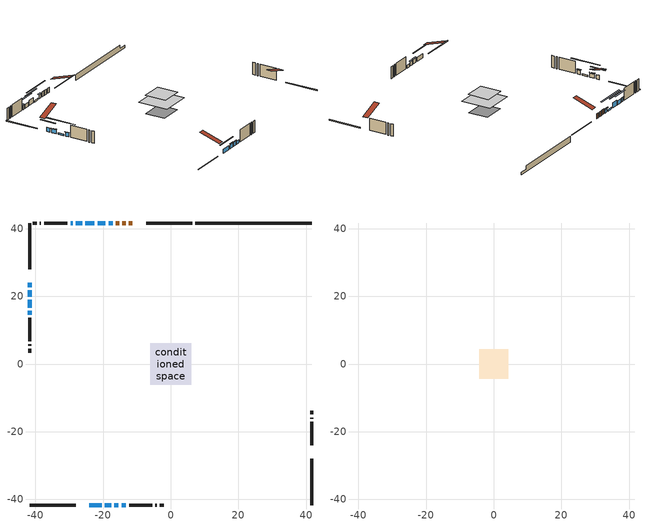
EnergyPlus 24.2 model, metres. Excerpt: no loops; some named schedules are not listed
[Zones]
conditioned space
 floor adiabatic (AdiabaticFloorConstruction): -6.07,-6.07 -6.07,6.07 6.07,6.07 6.07,-6.07 z3.2
 floor foundation (Slab1 construction): -4.65,-3.96 -4.65,3.96 4.65,3.96 4.65,-3.96 z-1.58
 wall outside (RimJoist1 construction): 6.32,41.69 -7.28,41.69 / -41.69,-41.69 -28.09,-41.69 / -41.69,41.69 -41.69,28.09 / 41.69,-41.69 41.69,-28.09 z0.76:1.06
 wall outside (AdiabaticWallConstruction 1): -11.34,41.69 -12.4,41.69 / -13.33,41.69 -14.32,41.69 / -15.25,41.69 -16.24,41.69 z0.76:2.79
 wall outside (AdiabaticWallConstruction): -17.17,41.69 -18.39,41.69 / -41.69,24.03 -41.69,22.7 / -41.69,21.78 -41.69,19.95 / -41.69,15.76 -41.69,14.54 / -24.03,-41.69 -20.37,-41.69 / -16.69,-41.69 -15.46,-41.69 / -26.2,41.69 -28.03,41.69 / -28.96,41.69 -29.62,41.69 z0.76:2.39; -19.31,41.69 -21.65,41.69 / -41.69,19.02 -41.69,16.68 z0.76:1.37; -19.44,-41.69 -17.61,-41.69 z0.76:2.54; -14.54,-41.69 -13.27,-41.69 z0.76:1.98; -22.58,41.69 -25.27,41.69 z0.76:2.84
 wall outside (Wall1 construction): -30.55,41.69 -37.44,41.69 / -12.34,-41.69 -5.44,-41.69 / -41.69,13.61 -41.69,6.71 / 41.69,-24.03 41.69,-17.13 z0.76:5.64
 wall outside (Wall3 construction): -38.37,41.69 -38.76,41.69 / -4.51,-41.69 -4.13,-41.69 / -41.69,5.78 -41.69,5.4 / 41.69,-16.2 41.69,-15.82 z0.76:5.64
 wall outside (Wall4 construction): -39.68,41.69 -40.76,41.69 / -3.2,-41.69 -2.12,-41.69 / -41.69,4.47 -41.69,3.39 / 41.69,-14.89 41.69,-13.81 z0.76:5.64
 wall foundation (FoundationWall1 construction): 7.25,41.69,-1.58 7.25,41.69,0.76 38.25,41.69,0.76 38.25,41.69,-0.65 41.69,41.69,-0.65 41.69,41.69,-1.58
 window (WindowConstruction): -17.17,41.69 -18.39,41.69 z0.76:2.38
 window (WindowConstruction 8): -41.69,24.03 -41.69,22.71 z0.76:2.38
 window (WindowConstruction 9): -41.69,21.78 -41.69,19.95 z0.76:2.38
 window (WindowConstruction 11): -19.31,41.69 -21.65,41.69 z0.76:1.37
 window (WindowConstruction 12): -41.69,19.02 -41.69,16.68 z0.76:1.37
 window (WindowConstruction 1): -41.69,15.76 -41.69,14.54 z0.76:2.38
 window (WindowConstruction 2): -24.03,-41.69 -20.37,-41.69 z0.76:2.38
 window (WindowConstruction 3): -19.44,-41.69 -17.61,-41.69 z0.76:2.54
 window (WindowConstruction 4): -16.68,-41.69 -15.47,-41.69 z0.76:2.38
 window (WindowConstruction 10): -14.54,-41.69 -13.27,-41.69 z0.76:1.98
 window (WindowConstruction 5): -22.58,41.69 -25.27,41.69 z0.76:2.84
 window (WindowConstruction 6): -26.2,41.69 -28.03,41.69 z0.76:2.38
 window (WindowConstruction 7): -28.96,41.69 -29.62,41.69 z0.76:2.38
 door (Door): -11.34,41.69 -12.4,41.69 z0.76:2.79
 door (Door 1): -13.33,41.69 -14.32,41.69 z0.76:2.79
 door (Door 2): -15.25,41.69 -16.24,41.69 z0.76:2.79
 ceiling adiabatic (AdiabaticFloorConstruction): 6.07,-6.07 6.07,6.07 -6.07,6.07 -6.07,-6.07 z3.2
attic - vented
 floor to conditioned space (Floor1 construction Reversed): -4.29,-4.29 -4.29,4.29 4.29,4.29 4.29,-4.29 z5.64
 roof outside (Roof1 construction): -10.41,41.69,5.64 -10.41,33.33,8.42 -8.21,33.33,8.42 -8.21,41.69,5.64; -24.96,-41.69,5.64 -24.96,-33.33,8.42 -27.16,-33.33,8.42 -27.16,-41.69,5.64; -41.69,24.96,5.64 -33.33,24.96,8.42 -33.33,27.16,8.42 -41.69,27.16,5.64; 41.69,-24.96,5.64 33.33,-24.96,8.42 33.33,-27.16,8.42 41.69,-27.16,5.64
shading: -18.59,41.69 -16.96,41.69 -16.96,42.1 -18.59,42.1 z2.59; -41.69,20.07 -41.69,26.67 -42.1,26.67 -42.1,20.07 z5.02; -41.69,19.75 -41.69,21.98 -42.1,21.98 -42.1,19.75 z2.59; -26.73,41.69 -14.23,41.69 -14.23,42.1 -26.73,42.1 z6.45; -41.69,11.6 -41.69,24.1 -42.1,24.1 -42.1,11.6 z6.45; -41.69,14.33 -41.69,15.96 -42.1,15.96 -42.1,14.33 z2.59; -17.73,-41.69 -26.67,-41.69 -26.67,-42.1 -17.73,-42.1 z5.02; -17.41,-41.69 -19.64,-41.69 -19.64,-42.1 -17.41,-42.1 z2.74; -15.26,-41.69 -16.89,-41.69 -16.89,-42.1 -15.26,-42.1 z2.59; -27.91,41.69 -19.94,41.69 -19.94,42.1 -27.91,42.1 z5.48; -30.67,41.69 -23.56,41.69 -23.56,42.1 -30.67,42.1 z5.02; -29.82,41.69 -28.76,41.69 -28.76,42.1 -29.82,42.1 z2.59
[Building]
Building 1: Terrain=Suburbs
[Site:Location]
Quebec Intl AP_QC: Latitude {deg}=46.8; Longitude {deg}=-71.38; Time Zone {hr}=-5; Elevation {m}=74; Keep Site Location Information=Yes
[Site:GroundTemperature:Shallow]
0.0108218, -2.24938, -2.43038, -1.3578, 2.94801, 7.23376, 10.9493, 13.303, 13.5029, 11.5886, 7.96783, 3.81355
[Site:WaterMainsTemperature]
Calculation Method=Schedule; Temperature Schedule=mains temperature schedule
[Material] Roughness=Rough; Thermal Absorptance=0.9
Name | Thickness {m} | Conductivity {W/m-K} | Density {kg/m3} | Specific Heat {J/kg-K} | Solar Absorptance | Visible Absorptance
asphalt or fiberglass shingles | 0.00635 | 0.162714 | 1121.4 | 1465.45 | 0.4 | 0.4
ceiling loosefill ins | 0.254 | 0.0480833 | 16.02 | 1046.75 | 0.7 | 0.7
ceiling stud and cavity | 0.1397 | 0.180722 | 65.682 | 1177.47 | 0.7 | 0.7
concrete 4.0 in. | 0.1016 | 1.803125 | 2242.8 | 837.4 | 0.7 | 0.7
concrete 8.0 in. | 0.2032 | 1.803125 | 2242.8 | 837.4 | 0.7 | 0.7
door material | 0.04445 | 0.053851 | 512.64 | 1214.23 | 0.7 | 0.7
exterior vertical ins | 0.0533782 | 0.029427 | 32.04 | 1214.23 | 0.7 | 0.7
floor covering | 0.0127 | 0.0433444 | 54.468 | 1339.84 | 0.6 | 0.6
floor rigid ins; wall rigid ins 1 | 0.512978 | 0.029427 | 32.04 | 1214.23 | 0.7 | 0.7
floor stud and cavity | 0.1397 | 1.75129 | 37.0049 | 1207.88 | 0.7 | 0.7
furniture material conditioned space 1 | 0.1524 | 0.115458 | 640.8 | 1214.23 | 0.6 | 0.6
gypsum board | 0.0127 | 0.160291 | 801 | 837.4 | 0.6 | 0.6
gypsum board 1 | 0.0127 | 0.160291 | 801 | 837.4 | 0.7 | 0.7
osb sheathing 0.5 in. | 0.0127 | 0.115458 | 512.64 | 1214.23 | 0.7 | 0.7
osb sheathing 0.75 in. | 0.01905 | 0.115458 | 512.64 | 1214.23 | 0.7 | 0.7
osb sheathing 2.0 in. | 0.0508 | 0.115458 | 512.64 | 1214.23 | 0.7 | 0.7
rim joist rigid ins; wall rigid ins | 0.051816 | 0.029427 | 32.04 | 1214.23 | 0.7 | 0.7
rim joist stud and cavity | 0.0508 | 0.0333303 | 125.044 | 1163.47 | 0.6 | 0.6
wall stud and cavity | 0.1397 | 0.126739 | 139.0536 | 1170.24 | 0.7 | 0.7
wall stud and cavity 1 | 0.1397 | 0.296047 | 139.0536 | 1170.24 | 0.7 | 0.7
wall stud and cavity 2 | 0.1397 | 0.181971 | 139.0536 | 1170.24 | 0.7 | 0.7
wall stud and cavity 3 | 0.0889 | 0.380278 | 52.3479 | 1209.89 | 0.7 | 0.7
wall stud and cavity 4 | 0.0889 | 0.391764 | 83.0341 | 1211.67 | 0.7 | 0.7
wood siding | 0.0254 | 0.102417 | 544.68 | 1172.36 | 0.4 | 0.4
wood siding 1; wood siding 2; wood siding 3 | 0.0254 | 0.102417 | 544.68 | 1172.36 | 0.7 | 0.7
[WindowMaterial:SimpleGlazingSystem]
Name | U-Factor {W/m2-K} | Solar Heat Gain Coefficient
WindowMaterial | 1.35761 | 0.47
WindowMaterial 1 | 1.29799 | 0.5
WindowMaterial 2 | 3.006501 | 0.66
WindowMaterial 3 | 1.30764 | 0.49
WindowMaterial 4 | 1.48366 | 0.42
WindowMaterial 5 | 2.921331 | 0.67
WindowMaterial 6 | 1.53987 | 0.4
WindowMaterial 7 | 1.38203 | 0.47
[Construction]
AdiabaticFloorConstruction: floor stud and cavity, floor rigid ins, osb sheathing 0.75 in., floor covering
AdiabaticWallConstruction: wood siding 2, wall rigid ins 1, wall stud and cavity 3, gypsum board
AdiabaticWallConstruction 1: wood siding 3, wall rigid ins 1, wall stud and cavity 3, gypsum board
Door; Door 1; Door 2: door material
Floor1 construction Reversed: gypsum board, ceiling stud and cavity, ceiling loosefill ins
FoundationWall1 construction: concrete 8.0 in., gypsum board 1
furniture construction conditioned space 1: furniture material conditioned space 1
PartitionWallConstruction: gypsum board, wall stud and cavity 4, gypsum board
RimJoist1 construction: wood siding 1, rim joist rigid ins, osb sheathing 2.0 in., rim joist stud and cavity
Roof1 construction: asphalt or fiberglass shingles
Slab1 construction: concrete 4.0 in.
Wall1 construction: wood siding, wall rigid ins, osb sheathing 0.5 in., wall stud and cavity, gypsum board
Wall3 construction: wood siding, wall rigid ins, osb sheathing 0.5 in., wall stud and cavity 1, gypsum board
Wall4 construction: wood siding, wall rigid ins, osb sheathing 0.5 in., wall stud and cavity 2, gypsum board
WindowConstruction; WindowConstruction 1; WindowConstruction 2; WindowConstruction 4: WindowMaterial
WindowConstruction 10: WindowMaterial 5
WindowConstruction 11: WindowMaterial 6
WindowConstruction 12: WindowMaterial 7
WindowConstruction 3: WindowMaterial 1
WindowConstruction 5: WindowMaterial 2
WindowConstruction 6; WindowConstruction 9: WindowMaterial 3
WindowConstruction 7; WindowConstruction 8: WindowMaterial 4
[Zone] Multiplier=1; Part of Total Floor Area=Yes
Name | Volume {m3}
attic - vented | 33.3261
conditioned space | 568.9
[Space]
Name | Zone | Volume {m3}
attic - vented 1 | attic - vented | 33.3261
conditioned space 1 | conditioned space | 568.9
[ZoneInfiltration:EffectiveLeakageArea]
infil attic - vented 1: Zone or Space=attic - vented 1; Schedule=Always On Discrete; Effective Air Leakage Area {cm2}=2720.12; Stack Coefficient=0.00019378; Wind Coefficient=9.40533e-06
[ZoneMixing]
whole house fan mix: Zone or Space=attic - vented; Schedule=Always On Continuous; Design Flow Rate Calculation Method=Flow/Zone; Design Flow Rate {m3/s}=0; Source Zone or Space=conditioned space
[SurfaceProperty:ExposedFoundationPerimeter]
Slab1: Exposed Perimeter Calculation Method=TotalExposedPerimeter; Total Exposed Perimeter {m}=34.442
[InternalMass] Zone or ZoneList=conditioned space; Space or SpaceList=conditioned space 1
Name | Construction | Surface Area {m2}
furniture mass conditioned space 1 | furniture construction conditioned space 1 | 88.3998
partition wall mass | PartitionWallConstruction | 221
[Lights]
interior lighting: Zone or ZoneList or Space or SpaceList=conditioned space 1; Schedule=interior lighting schedule; Design Level Calculation Method=LightingLevel; Lighting Level {W}=343.2; Return Air Fraction=0; Fraction Radiant=0.6; Fraction Visible=0.2; Fraction Replaceable=1
[People]
occupants: Zone or ZoneList or Space or SpaceList=conditioned space 1; Number of People Schedule=occupants schedule; Number of People Calculation Method=People; Number of People=3; Fraction Radiant=0.314171; Sensible Heat Fraction=0.56303; Activity Level Schedule=occupants activity schedule; Carbon Dioxide Generation Rate {m3/s-W}=0; Enable ASHRAE 55 Comfort Warnings=No; Mean Radiant Temperature Calculation Type=EnclosureAveraged
[ElectricEquipment] Zone or ZoneList or Space or SpaceList=conditioned space 1; Design Level Calculation Method=EquipmentLevel
Name | Schedule | Design Level {W} | Fraction Latent | Fraction Radiant | Fraction Lost
clothes dryer | clothes dryer schedule | 140.772 | 0.015 | 0.081 | 0.85
clothes washer | clothes washer schedule | 32.1985 | 0.03 | 0.162 | 0.7
cooking range | cooking range schedule | 215.147 | 0.08 | 0.432 | 0.2
dishwasher | dishwasher schedule | 66.8632 | 0.3 | 0.18 | 0.4
fridge | fridge schedule | 72.9452 | 0 | 0.6 | 0
mech vent bath fan 0 | mech vent bath fan 0 schedule | 50.2 | 0 | 0 | 1
mech vent bath fan 1 | mech vent bath fan 1 schedule | 50.2 | 0 | 0 | 1
mech vent house fan | mech vent house fan schedule | 6.33333 | 0 | 0 | 1
mech vent house fan cfis | mech vent house fan cfis schedule | 0 | 0 | 0 | 0
mech vent range fan 0 | mech vent range fan 0 schedule | 57 | 0 | 0 | 1
misc plug loads | misc plug loads schedule | 494.7 | 0.045 | 0.513 | 0.1
whole house fan | Always On Discrete | 0 | 0 | 0 | 1
[OtherEquipment] Zone or ZoneList or Space or SpaceList=conditioned space 1; Design Level Calculation Method=EquipmentLevel
Name | Fuel Type | Schedule | Design Level {W} | Fraction Latent | Fraction Radiant | Fraction Lost
clothes dryer 1 | Electricity | clothes dryer schedule | 0 | 0.015 | 0.081 | 0.85
cooking range 1 | Electricity | cooking range schedule | 0 | 0.08 | 0.432 | 0.2
general water use latent | None | general water use schedule | 62.594 | 1 | 0 | 0
general water use sensible | None | general water use schedule | -61.6891 | 0 | 0.6 | 0
mech vent house fan latent load | None | Always On Discrete | 0 | 1 | 0 | 0
mech vent house fan sensible load | None | Always On Discrete | 0 | 0 | 0 | 0
water heater energy adjustment1 | Electricity | Always On Discrete | 0.01 | 0 | 0 | 1
[ZoneInfiltration:DesignFlowRate] Zone or ZoneList or Space or SpaceList=conditioned space 1; Schedule=Always On Discrete; Design Flow Rate Calculation Method=Flow/Zone; Design Flow Rate {m3/s}=0
infil flow; natural vent flow; whole house fan flow
[ZoneControl:Thermostat]
conditioned space Thermostat: Zone or ZoneList=conditioned space; Control Type Schedule=conditioned space Thermostat Schedule; Control 1=conditioned space temperature setpoint; Temperature Difference Between Cutout And Setpoint {deltaC}=0
[ZoneHVAC:Baseboard:Convective:Electric]
electric baseboard: Availability Schedule=Always On Discrete; Heating Design Capacity {W}=10292.9; Efficiency=1
[AirLoopHVAC:UnitarySystem]
unit heater unitary system: Control Type=Load; Controlling Zone or Thermostat Location=conditioned space; Dehumidification Control Type=None; Availability Schedule=Always On Discrete; Supply Fan=unit heater supply fan; Fan Placement=BlowThrough; Supply Air Fan Operating Mode Schedule=unit heater auto fan schedule; Heating Coil=unit heater htg coil; DX Heating Coil Sizing Ratio=1; Use DOAS DX Cooling Coil=No; Minimum Supply Air Temperature {C}=2; Latent Load Control=SensibleOnlyLoadControl; Cooling Supply Air Flow Rate Method=None; Heating Supply Air Flow Rate Method=SupplyAirFlowRate; Heating Supply Air Flow Rate {m3/s}=0.00141584; No Load Supply Air Flow Rate Method=SupplyAirFlowRate; No Load Supply Air Flow Rate {m3/s}=0; No Load Supply Air Flow Rate Control Set To Low Speed=Yes; Maximum Supply Air Temperature {C}=48.8889; Maximum Outdoor Dry-Bulb Temperature for Supplemental Heater Operation {C}=21; Ancillary On-Cycle Electric Power {W}=0; Ancillary Off-Cycle Electric Power {W}=0
[Fan:SystemModel]
unit heater supply fan: Availability Schedule=Always On Discrete; Design Maximum Air Flow Rate {m3/s}=0.00141584; Speed Control Method=Discrete; Electric Power Minimum Flow Rate Fraction=0.2; Design Pressure Rise {Pa}=500; Motor Efficiency=1; Motor In Air Stream Fraction=1; Design Electric Power Consumption {W}=Autosize; Design Power Sizing Method=PowerPerFlow; Electric Power Per Unit Flow Rate {W/(m3/s)}=1e-06; Electric Power Per Unit Flow Rate Per Unit Pressure {W/((m3/s)-Pa)}=1.66667; Fan Total Efficiency=0.7; Motor Loss Radiative Fraction=0; Number of Speeds=1; Speed Flow Fraction 1=1; Speed Electric Power Fraction 1=1
[Coil:Heating:Fuel]
unit heater htg coil: Availability Schedule=Always On Discrete; Fuel Type=OtherFuel1; Burner Efficiency=0.3; Nominal Capacity {W}=0.293071; On Cycle Parasitic Electric Load {W}=0; Off Cycle Parasitic Fuel Load {W}=0
[Zone equipment]
conditioned space: electric baseboard, unit heater unitary system
[Foundation:Kiva]
Foundation Kiva 1: Initial Indoor Air Temperature {C}=18; Wall Height Above Grade {m}=0.760019; Wall Depth Below Slab {m}=0.2032; Custom Block Material Name 1=exterior vertical ins; Custom Block Depth 1 {m}=2.34001; Custom Block X Position 1 {m}=0.2159; Custom Block Z Position 1 {m}=0
[Foundation:Kiva:Settings]
Soil Conductivity {W/m-K}=0.849921; Soil Density {kg/m3}=1842.3; Soil Specific Heat {J/kg-K}=418.7; Ground Solar Absorptivity=0.9; Ground Thermal Absorptivity=0.9; Ground Surface Roughness {m}=0.03; Far-Field Width {m}=40; Deep-Ground Boundary Condition=ZeroFlux; Deep-Ground Depth {m}=40; Minimum Cell Dimension {m}=0.2; Maximum Cell Growth Coefficient=3; Simulation Timestep=Timestep
[Exterior:Lights]
exterior lighting: Schedule=exterior lighting schedule; Design Level {W}=75.6
[EnergyManagementSystem:GlobalVariable]
infil_program_Qfan
infil_program_Qinf
natural_vent_program_Qnv
natural_vent_program_Qwhf
[EnergyManagementSystem:Sensor]
Name | Output:Variable or Output:Meter Index Key | Output:Variable or Output:Meter
airflow_gain | infil flow | Infiltration Sensible Heat Gain Energy
airflow_gain_1 | natural vent flow | Infiltration Sensible Heat Gain Energy
airflow_gain_2 | whole house fan flow | Infiltration Sensible Heat Gain Energy
airflow_loss | infil flow | Infiltration Sensible Heat Loss Energy
airflow_loss_1 | natural vent flow | Infiltration Sensible Heat Loss Energy
airflow_loss_2 | whole house fan flow | Infiltration Sensible Heat Loss Energy
clg_load_cond |  | Cooling:EnergyTransfer:Zone:CONDITIONED SPACE
clg_sp_s; clg_sp_s_1 | cooling setpoint | Schedule Value
clothes_dryer_exhaust_0_sch_s | clothes dryer exhaust 0 schedule | Schedule Value
conditioned_space_clg_unmet_s | conditioned space | Zone Cooling Setpoint Not Met Time
conditioned_space_htg_unmet_s | conditioned space | Zone Heating Setpoint Not Met Time
cool_season | cooling season schedule | Schedule Value
fridge_tin_s | conditioned space | Zone Mean Air Temperature
htg_load_cond |  | Heating:EnergyTransfer:Zone:CONDITIONED SPACE
htg_sp_s; htg_sp_s_1 | heating setpoint | Schedule Value
ig_ee_conv | clothes dryer | Electric Equipment Convective Heating Energy
ig_ee_conv_2 | cooking range | Electric Equipment Convective Heating Energy
ig_ee_conv_4 | fridge | Electric Equipment Convective Heating Energy
ig_ee_conv_5 | misc plug loads | Electric Equipment Convective Heating Energy
ig_ee_conv_6 | whole house fan | Electric Equipment Convective Heating Energy
ig_ee_rad | clothes dryer | Electric Equipment Radiant Heating Energy
ig_ee_rad_2 | cooking range | Electric Equipment Radiant Heating Energy
ig_ee_rad_4 | fridge | Electric Equipment Radiant Heating Energy
ig_ee_rad_5 | misc plug loads | Electric Equipment Radiant Heating Energy
ig_ee_rad_6 | whole house fan | Electric Equipment Radiant Heating Energy
ig_lgt_conv | interior lighting | Lights Convective Heating Energy
ig_lgt_rad | interior lighting | Lights Radiant Heating Energy
ig_lgt_vis | interior lighting | Lights Visible Radiation Heating Energy
ig_oe_conv | clothes dryer 1 | Other Equipment Convective Heating Energy
ig_oe_conv_1 | cooking range 1 | Other Equipment Convective Heating Energy
ig_oe_conv_2 | general water use latent | Other Equipment Convective Heating Energy
ig_oe_conv_3 | general water use sensible | Other Equipment Convective Heating Energy
ig_oe_conv_4 | water heater energy adjustment1 | Other Equipment Convective Heating Energy
ig_oe_rad | clothes dryer 1 | Other Equipment Radiant Heating Energy
ig_oe_rad_1 | cooking range 1 | Other Equipment Radiant Heating Energy
ig_oe_rad_2 | general water use latent | Other Equipment Radiant Heating Energy
ig_oe_rad_3 | general water use sensible | Other Equipment Radiant Heating Energy
ig_oe_rad_4 | water heater energy adjustment1 | Other Equipment Radiant Heating Energy
ig_ppl_conv | occupants | People Convective Heating Energy
ig_ppl_rad | occupants | People Radiant Heating Energy
im_conv | furniture mass conditioned space 1 | Surface Inside Face Convection Heat Gain Energy
im_conv_1 | partition wall mass | Surface Inside Face Convection Heat Gain Energy
im_ig | furniture mass conditioned space 1 | Surface Inside Face Internal Gains Radiation Heat Gain Energy
im_ig_1 | partition wall mass | Surface Inside Face Internal Gains Radiation Heat Gain Energy
im_lgt | furniture mass conditioned space 1 | Surface Inside Face Lights Radiation Heat Gain Energy
im_lgt_1 | partition wall mass | Surface Inside Face Lights Radiation Heat Gain Energy
im_sol | furniture mass conditioned space 1 | Surface Inside Face Solar Radiation Heat Gain Energy
im_sol_1 | partition wall mass | Surface Inside Face Solar Radiation Heat Gain Energy
im_surf | furniture mass conditioned space 1 | Surface Inside Face Net Surface Thermal Radiation Heat Gain Energy
im_surf_1 | partition wall mass | Surface Inside Face Net Surface Thermal Radiation Heat Gain Energy
mech_vent_bath_fan_0_sch_s | mech vent bath fan 0 schedule | Schedule Value
mech_vent_bath_fan_1_sch_s | mech vent bath fan 1 schedule | Schedule Value
mech_vent_range_fan_0_sch_s | mech vent range fan 0 schedule | Schedule Value
mv_conv | mech vent bath fan 0 | Electric Equipment Convective Heating Energy
mv_conv_1 | mech vent bath fan 1 | Electric Equipment Convective Heating Energy
mv_conv_2 | mech vent house fan | Electric Equipment Convective Heating Energy
mv_conv_3 | mech vent house fan cfis | Electric Equipment Convective Heating Energy
mv_conv_4 | mech vent range fan 0 | Electric Equipment Convective Heating Energy
mv_conv_5 | mech vent house fan latent load | Other Equipment Convective Heating Energy
mv_conv_6 | mech vent house fan sensible load | Other Equipment Convective Heating Energy
mv_rad | mech vent bath fan 0 | Electric Equipment Radiant Heating Energy
mv_rad_1 | mech vent bath fan 1 | Electric Equipment Radiant Heating Energy
mv_rad_2 | mech vent house fan | Electric Equipment Radiant Heating Energy
mv_rad_3 | mech vent house fan cfis | Electric Equipment Radiant Heating Energy
mv_rad_4 | mech vent range fan 0 | Electric Equipment Radiant Heating Energy
mv_rad_5 | mech vent house fan latent load | Other Equipment Radiant Heating Energy
mv_rad_6 | mech vent house fan sensible load | Other Equipment Radiant Heating Energy
natural_vent_s | natural vent schedule | Schedule Value
out_pb_s |  | Site Outdoor Air Barometric Pressure
out_wt_s |  | Site Outdoor Air Humidity Ratio
site_vw_s |  | Site Wind Speed
ss_back_out | Window1 | Surface Window Shortwave from Zone Back Out Window Heat Transfer Rate
ss_back_out_1 | Window10 | Surface Window Shortwave from Zone Back Out Window Heat Transfer Rate
ss_back_out_10 | Window7 | Surface Window Shortwave from Zone Back Out Window Heat Transfer Rate
ss_back_out_11 | Window8 | Surface Window Shortwave from Zone Back Out Window Heat Transfer Rate
ss_back_out_12 | Window9 | Surface Window Shortwave from Zone Back Out Window Heat Transfer Rate
ss_back_out_2 | Window12 | Surface Window Shortwave from Zone Back Out Window Heat Transfer Rate
ss_back_out_3 | Window15 | Surface Window Shortwave from Zone Back Out Window Heat Transfer Rate
ss_back_out_4 | Window17 | Surface Window Shortwave from Zone Back Out Window Heat Transfer Rate
ss_back_out_5 | Window2 | Surface Window Shortwave from Zone Back Out Window Heat Transfer Rate
ss_back_out_6 | Window3 | Surface Window Shortwave from Zone Back Out Window Heat Transfer Rate
ss_back_out_7 | Window4 | Surface Window Shortwave from Zone Back Out Window Heat Transfer Rate
ss_back_out_8 | Window5 | Surface Window Shortwave from Zone Back Out Window Heat Transfer Rate
ss_back_out_9 | Window6 | Surface Window Shortwave from Zone Back Out Window Heat Transfer Rate
ss_conv | Door1 | Surface Inside Face Convection Heat Gain Energy
ss_conv_1 | Door2 | Surface Inside Face Convection Heat Gain Energy
ss_conv_10 | Window4 | Surface Inside Face Convection Heat Gain Energy
ss_conv_11 | Window5 | Surface Inside Face Convection Heat Gain Energy
ss_conv_12 | Window6 | Surface Inside Face Convection Heat Gain Energy
ss_conv_13 | Window7 | Surface Inside Face Convection Heat Gain Energy
ss_conv_14 | Window8 | Surface Inside Face Convection Heat Gain Energy
ss_conv_15 | Window9 | Surface Inside Face Convection Heat Gain Energy
ss_conv_2 | Door3 | Surface Inside Face Convection Heat Gain Energy
ss_conv_3 | Window1 | Surface Inside Face Convection Heat Gain Energy
ss_conv_4 | Window10 | Surface Inside Face Convection Heat Gain Energy
ss_conv_5 | Window12 | Surface Inside Face Convection Heat Gain Energy
ss_conv_6 | Window15 | Surface Inside Face Convection Heat Gain Energy
ss_conv_7 | Window17 | Surface Inside Face Convection Heat Gain Energy
ss_conv_8 | Window2 | Surface Inside Face Convection Heat Gain Energy
ss_conv_9 | Window3 | Surface Inside Face Convection Heat Gain Energy
ss_ig | Door1 | Surface Inside Face Internal Gains Radiation Heat Gain Energy
ss_ig_1 | Door2 | Surface Inside Face Internal Gains Radiation Heat Gain Energy
ss_ig_10 | Window4 | Surface Inside Face Internal Gains Radiation Heat Gain Energy
ss_ig_11 | Window5 | Surface Inside Face Internal Gains Radiation Heat Gain Energy
ss_ig_12 | Window6 | Surface Inside Face Internal Gains Radiation Heat Gain Energy
ss_ig_13 | Window7 | Surface Inside Face Internal Gains Radiation Heat Gain Energy
ss_ig_14 | Window8 | Surface Inside Face Internal Gains Radiation Heat Gain Energy
ss_ig_15 | Window9 | Surface Inside Face Internal Gains Radiation Heat Gain Energy
ss_ig_2 | Door3 | Surface Inside Face Internal Gains Radiation Heat Gain Energy
ss_ig_3 | Window1 | Surface Inside Face Internal Gains Radiation Heat Gain Energy
ss_ig_4 | Window10 | Surface Inside Face Internal Gains Radiation Heat Gain Energy
ss_ig_5 | Window12 | Surface Inside Face Internal Gains Radiation Heat Gain Energy
ss_ig_6 | Window15 | Surface Inside Face Internal Gains Radiation Heat Gain Energy
ss_ig_7 | Window17 | Surface Inside Face Internal Gains Radiation Heat Gain Energy
ss_ig_8 | Window2 | Surface Inside Face Internal Gains Radiation Heat Gain Energy
ss_ig_9 | Window3 | Surface Inside Face Internal Gains Radiation Heat Gain Energy
ss_lgt | Door1 | Surface Inside Face Lights Radiation Heat Gain Energy
ss_lgt_1 | Door2 | Surface Inside Face Lights Radiation Heat Gain Energy
ss_lgt_2 | Door3 | Surface Inside Face Lights Radiation Heat Gain Energy
ss_sol | Door1 | Surface Inside Face Solar Radiation Heat Gain Energy
ss_sol_1 | Door2 | Surface Inside Face Solar Radiation Heat Gain Energy
ss_sol_2 | Door3 | Surface Inside Face Solar Radiation Heat Gain Energy
ss_surf | Door1 | Surface Inside Face Net Surface Thermal Radiation Heat Gain Energy
ss_surf_1 | Door2 | Surface Inside Face Net Surface Thermal Radiation Heat Gain Energy
